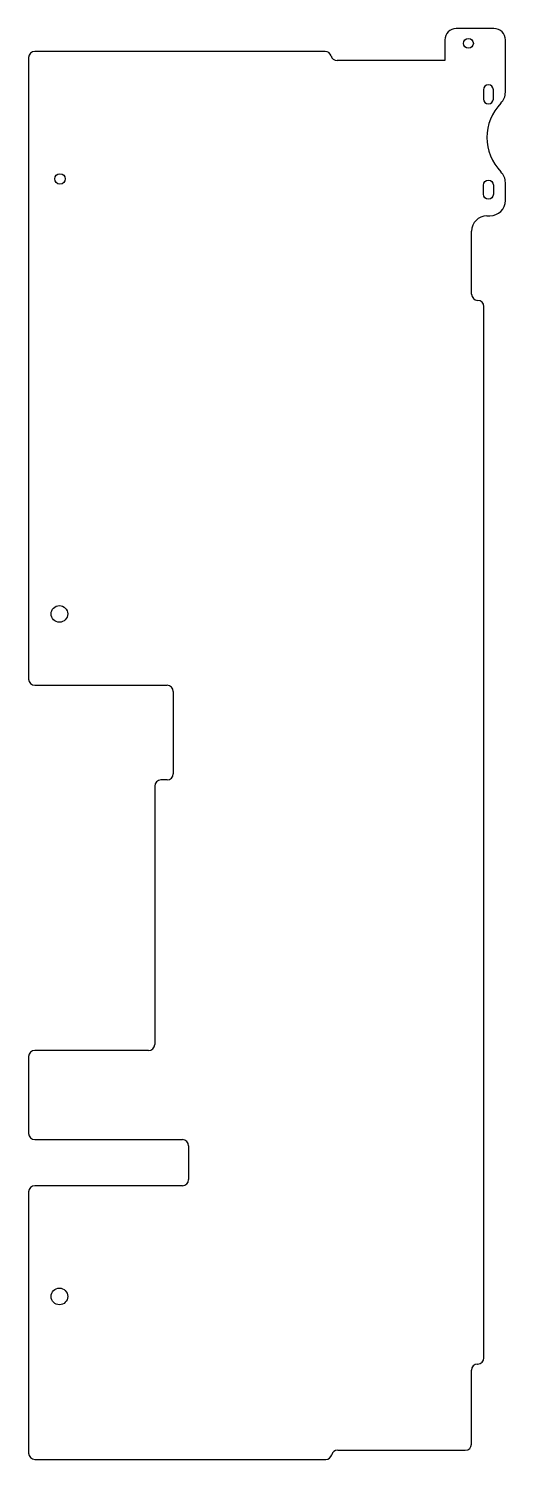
# Model space of a CAD drawing. Header units: millimetres. Extents: x -545 to -390, y 338 to 803.
import ezdxf

# ---------------------------------------------------------------- set-up
doc = ezdxf.new("R2010")
doc.units = ezdxf.units.MM
doc.layers.get('0').update_dxf_attribs({"linetype": 'CONTINUOUS'})

msp = doc.modelspace()

# ---------------------------------------------------------------- linework, layer by layer
for p, q in [((-393.57, 803.28, 0), (-405.87, 803.28, 0)), ((-448.45, 795.88), (-542.87, 795.88)), ((-409.57, 799.58, 0), (-409.57, 792.88, 0)), ((-389.87, 782.58), (-389.87, 799.58, 0)), ((-544.87, 793.88), (-544.87, 591.68)), ((-409.57, 792.88, 0), (-444.58, 792.88)), ((-389.87, 747.38), (-389.87, 753.18, 0)), ((-395.87, 742.38), (-394.87, 742.38, 0)), ((-400.87, 716.88), (-400.87, 737.38)), ((-396.87, 662.88), (-396.87, 712.88)), ((-396.87, 370.88), (-396.87, 662.88)), ((-542.87, 589.68), (-499.87, 589.68)), ((-497.87, 587.68), (-497.87, 560.88)), ((-499.87, 558.88), (-501.87, 558.88)), ((-503.87, 556.88), (-503.87, 472.88)), ((-505.87, 470.88), (-542.87, 470.88)), ((-544.87, 468.88), (-544.87, 443.88)), ((-542.87, 441.88), (-494.87, 441.88)), ((-492.87, 439.88), (-492.87, 428.88)), ((-544.87, 424.88), (-544.87, 339.88)), ((-494.87, 426.88), (-542.87, 426.88)), ((-398.89, 368.88), (-398.87, 368.88)), ((-400.89, 342.88), (-400.89, 366.88)), ((-444.39, 340.88), (-402.89, 340.88)), ((-542.87, 337.88), (-448.26, 337.88))]:
    msp.add_line(p, q)
for points in [[(-393.77, 783.38, 1), (-396.97, 783.38), (-396.97, 780.38, 1), (-393.77, 780.38)], [(-396.97, 749.38), (-396.97, 752.38, -1), (-393.77, 752.38), (-393.77, 749.38, -1)]]:
    msp.add_lwpolyline(points, format="xyb", close=True)
for centre, radius in [((-401.87, 798.48, 0), 1.6), ((-534.67, 754.38), 1.7), ((-534.87, 612.88), 2.7), ((-534.87, 390.88), 2.7)]:
    msp.add_circle(centre, radius)
for centre, radius, start, end in [((-405.87, 799.58, 0), 3.7, 90, 180), ((-393.57, 799.58, 0), 3.7, 0, 90), ((-542.87, 793.88), 2, 90, 180), ((-448.45, 793.88), 2, 14.4775, 90), ((-444.58, 794.88), 2, 194.4775, 270), ((-379.87, 767.88, 0), 16, 135.5847, 224.4153), ((-395.87, 737.38), 5, 90, 180), ((-398.87, 716.88), 2, 180, 270), ((-398.87, 712.88), 2, 0, 90), ((-542.87, 591.68), 2, 180, 270), ((-499.87, 587.68), 2, 0, 90), ((-501.87, 556.88), 2, 90, 180), ((-499.87, 560.88), 2, -90, 0), ((-542.87, 468.88), 2, 90, 180), ((-505.87, 472.88), 2, -90, 0), ((-542.87, 443.88), 2, 180, 270), ((-494.87, 439.88), 2, 0, 90), ((-494.87, 428.88), 2, -90, 0), ((-542.87, 424.88), 2, 90, 180), ((-398.89, 366.88), 2, 90, 180), ((-398.87, 370.88), 2, -90, 0), ((-542.87, 339.88), 2, 180, 270), ((-444.39, 338.88), 2, 90, 165.5225), ((-402.89, 342.88), 2, -90, 0), ((-448.26, 339.88), 2, 270, 345.5225)]:
    msp.add_arc(centre, radius, start, end)
at = {"extrusion": (-5.08145e-07, 4.97878e-07, 1)}
msp.add_arc((-394.87, 782.58, 0), 5, -44.4153, 0, dxfattribs=at)
at = {"extrusion": (-7.11402e-07, 0, 1)}
msp.add_arc((-394.87, 753.18, 0), 5, 0, 44.4153, dxfattribs=at)
at = {"extrusion": (0, 7.11404e-07, 1)}
msp.add_arc((-394.87, 747.38, 0), 5, -90, 0, dxfattribs=at)

doc.saveas('drawing.dxf')
